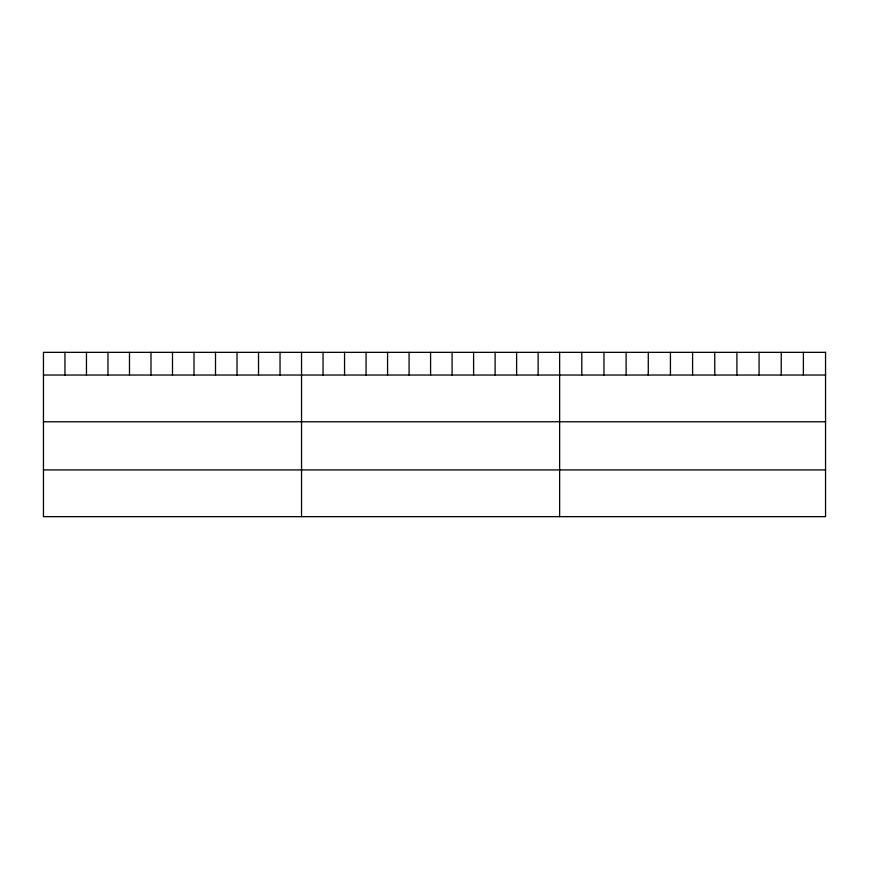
<?xml version="1.0" encoding="UTF-8"?>
<svg xmlns="http://www.w3.org/2000/svg" width="869" height="869" viewBox="0 0 869 869"><rect width="100%" height="100%" fill="white"/><g stroke="black" fill="none" stroke-linecap="round" stroke-linejoin="round"><path stroke-width="1.3" d="M43.45 375.028L825.55 375.028M43.45 421.769L825.55 421.769M43.45 469.923L825.55 469.923M803.39 352.347L803.39 375.028M781.231 352.347L781.231 375.028M759.071 352.347L759.071 375.028M736.912 352.347L736.912 375.028M714.752 352.347L714.752 375.028M692.593 352.347L692.593 375.028M670.433 352.347L670.433 375.028M648.274 352.347L648.274 375.028M626.114 352.347L626.114 375.028M603.955 352.347L603.955 375.028M581.795 352.347L581.795 375.028M559.636 352.347L559.636 516.653M538.128 352.347L538.128 375.028M516.62 352.347L516.62 375.028M495.113 352.347L495.113 375.028M473.605 352.347L473.605 375.028M452.097 352.347L452.097 375.028M430.589 352.347L430.589 375.028M409.082 352.347L409.082 375.028M387.574 352.347L387.574 375.028M366.066 352.347L366.066 375.028M344.558 352.347L344.558 375.028M323.051 352.347L323.051 375.028M301.543 352.347L301.543 516.653M280.035 352.347L280.035 375.028M258.527 352.347L258.527 375.028M237.02 352.347L237.02 375.028M215.512 352.347L215.512 375.028M194.004 352.347L194.004 375.028M172.496 352.347L172.496 375.028M150.989 352.347L150.989 375.028M129.481 352.347L129.481 375.028M107.973 352.347L107.973 375.028M86.465 352.347L86.465 375.028M64.958 352.347L64.958 375.028M825.55 352.347L43.45 352.347L43.45 516.653L825.55 516.653L825.55 352.347"/></g></svg>
